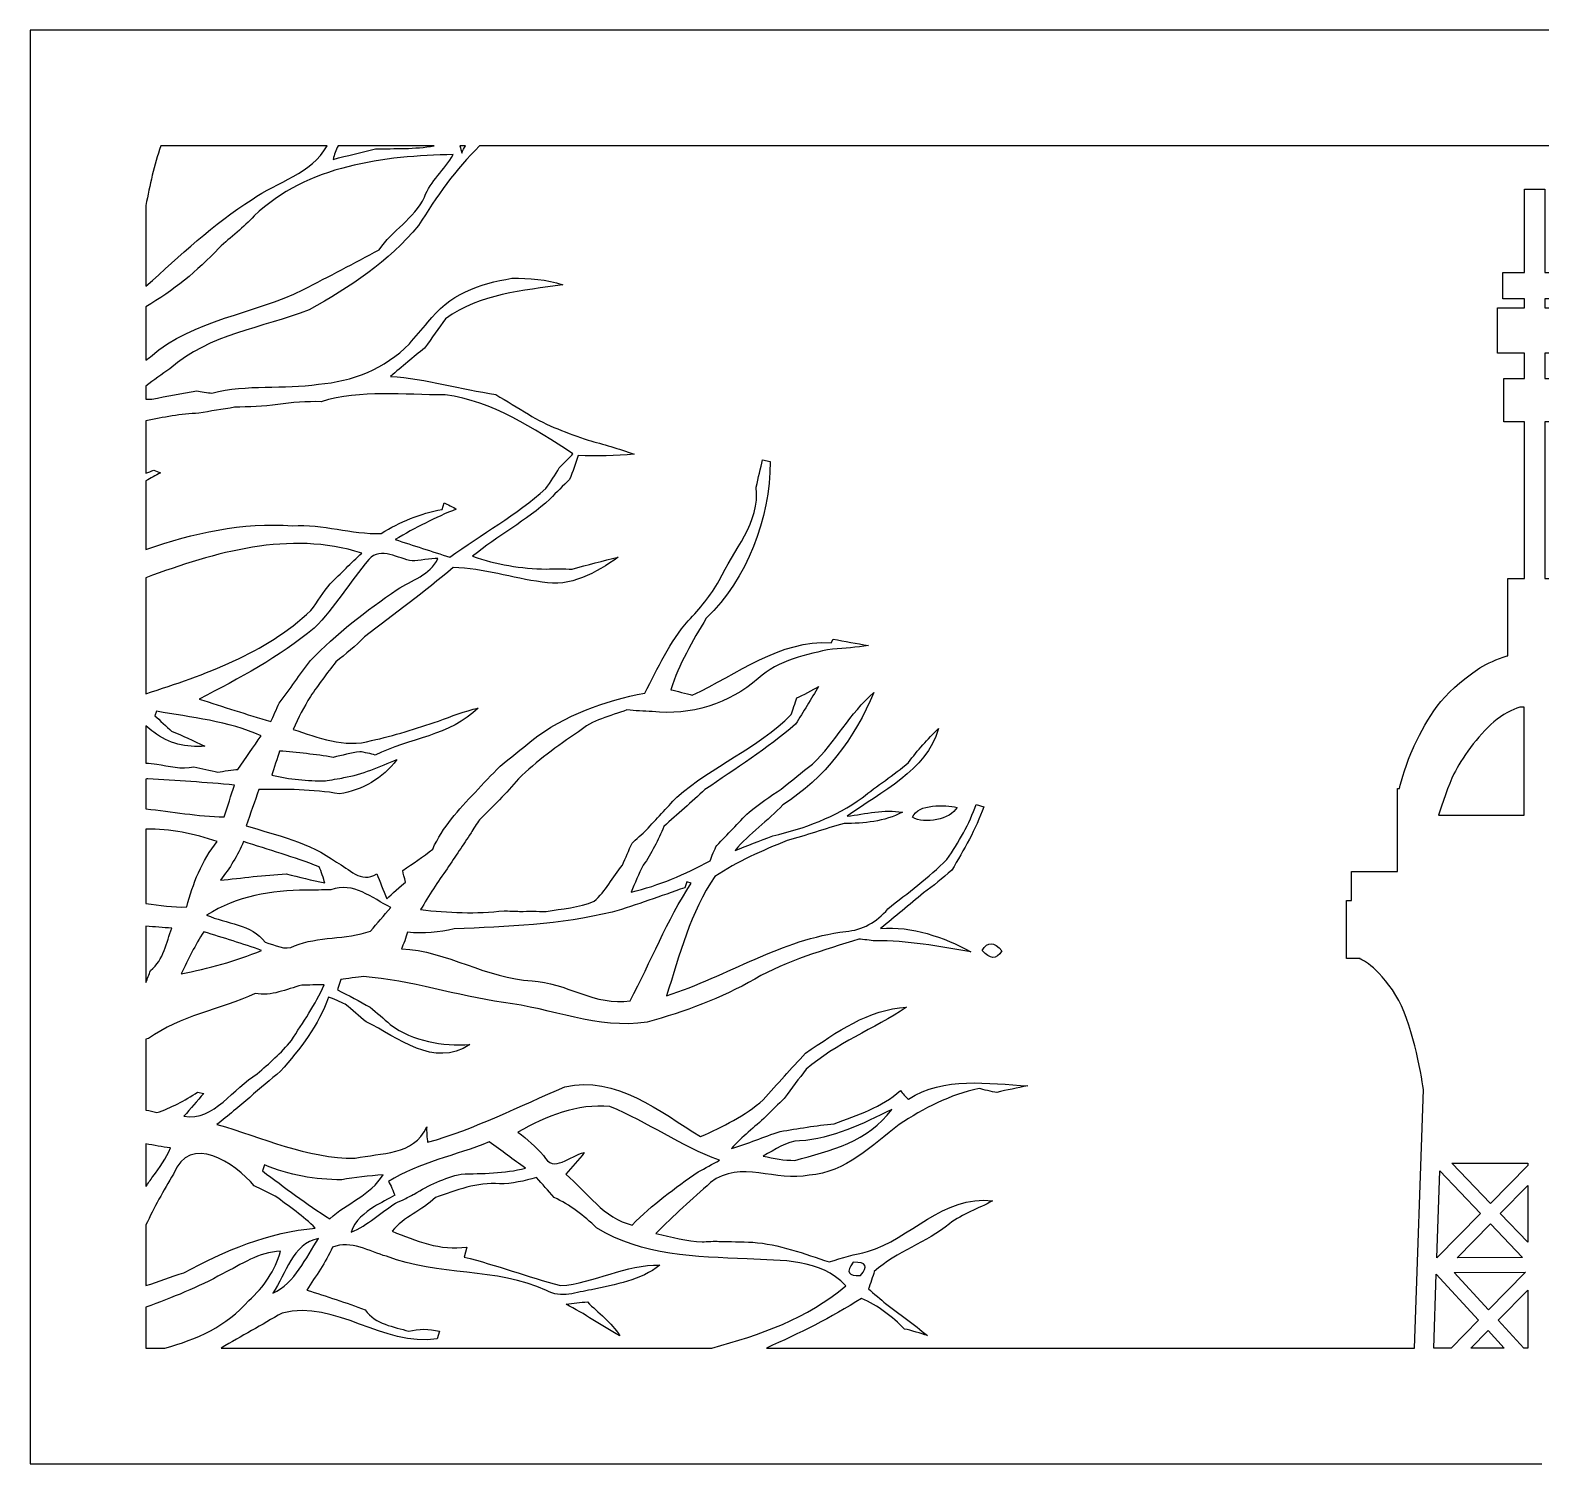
# Model space of a CAD drawing. Extents: x -437 to 3052, y -819 to 142.
# Drawn here: x -436.8 to -200, y -82.4 to 142.3 of the extents above; entities that cross this region are included whole.
import ezdxf

# ---------------------------------------------------------------- set-up
doc = ezdxf.new("R2010")
doc.units = 0
doc.layers.add('LAYER_1', color=7, linetype='CONTINUOUS')

msp = doc.modelspace()

# ---------------------------------------------------------------- linework, layer by layer
at = {"layer": 'LAYER_1', "color": 7}
for points in [[(-381.22, 142.33), (-405.95, 142.33), (-408.67, 142.33), (-415.95, 142.33), (-419.99, 142.33), (-430.51, 142.33), (-433.18, 142.33), (-436.81, 142.33), (-436.81, 114.09), (-436.81, 99.56), (-436.81, 98.28), (-436.81, 94.31), (-436.81, 78.7), (-436.81, 73.76), (-436.81, 70.99), (-436.81, 64.42), (-436.81, 53.8), (-436.81, 47.45), (-436.81, 34.08), (-436.81, 30.58), (-436.81, 27), (-436.81, 23.52), (-436.81, 19.48), (-436.81, 16.36), (-436.81, 5.95), (-436.81, -2.12), (-436.81, -20.73), (-436.81, -32.62), (-436.81, -55.56), (-436.81, -58.85), (-436.81, -67.37), (-436.81, -80.57), (-436.81, -82.39), (-434.03, -82.39), (-432.41, -82.39), (-426.5, -82.39), (-426.13, -82.39), (-422.01, -82.39), (-393.97, -82.39), (-391.06, -82.39), (-375.9, -82.39), (-362.37, -82.39), (-336.35, -82.39), (-333.15, -82.39), (-330.21, -82.39), (-324.51, -82.39), (-220.74, -82.39), (-217.64, -82.39), (-214.8, -82.39), (-211.61, -82.39), (-205.8, -82.39), (-202.75, -82.39), (-202.04, -82.39), (-199.85, -82.39)], [(34.85, 142.33), (-380.01, 142.33), (-381.22, 142.33)], [(-202.04, -35.62), (-207.89, -41.57), (-213.96, -35.25), (-202.04, -35.25), (-202.04, -35.62)], [(-215.85, -36.49), (-209.45, -43.16), (-216.28, -50.11), (-216.29, -50.11), (-215.85, -36.49)], [(-202.04, -47.66), (-206.35, -43.18), (-202.04, -38.79), (-202.04, -47.66)], [(-213.13, -50.09), (-207.9, -44.76), (-202.84, -50.04), (-213.13, -50.09)], [(-214.06, -64.25), (-216.76, -64.25), (-216.38, -52.67), (-209.76, -59.86), (-214.06, -64.25)], [(-202.42, -52.35), (-208.19, -58.26), (-213.58, -52.41), (-202.42, -52.35)], [(-202.04, -64.25), (-202.67, -64.25), (-206.68, -59.9), (-202.04, -55.16), (-202.04, -64.25)], [(-210.95, -64.25), (-208.25, -61.5), (-205.72, -64.25), (-210.95, -64.25)]]:
    msp.add_lwpolyline(points, dxfattribs=at)
for points, knots in [([(-418.67, 114.88), (-418.09, 118.04), (-417.35, 121.17), (-416.35, 124.19), (-416.35, 124.19), (-390.27, 124.19), (-390.27, 124.19), (-392.7, 119.78), (-398.03, 118.62), (-402.03, 115.82), (-408.17, 111.95), (-413.27, 106.97), (-418.67, 102.21), (-418.67, 102.21), (-418.67, 114.88), (-418.67, 114.88)], [0, 0, 0, 0, 1, 1, 1, 2, 2, 2, 3, 3, 3, 4, 4, 4, 5, 5, 5, 5]), ([(16.71, 124.19), (16.71, 124.19), (16.71, -33.94), (16.71, -33.94), (15.23, -32.05), (14.07, -29.9), (12.98, -27.87), (12.26, -26), (11.67, -24.38), (10.82, -22.63), (11.04, -24.49), (11.26, -26.35), (11.47, -28.21), (11.47, -28.21), (12.1, -28.35), (12.1, -28.35), (12.88, -31.63), (14.6, -34.38), (16.71, -36.9), (16.71, -36.9), (16.71, -48.82), (16.71, -48.82), (15.85, -48.61), (14.99, -48.4), (14.13, -48.18), (6.21, -43.83), (-3.53, -43.17), (-12.32, -45.74), (-12.32, -45.74), (-12.22, -46.98), (-12.22, -46.98), (-10.84, -46.88), (-9.34, -46.78), (-7.84, -46.69), (-2.68, -44.42), (2.65, -47.24), (7.89, -47.95), (10.5, -48.61), (12.98, -49.52), (15.34, -50.8), (15.79, -51), (16.24, -51.19), (16.71, -51.36), (16.71, -51.36), (16.71, -64.25), (16.71, -64.25), (16.71, -64.25), (9.08, -64.25), (9.08, -64.25), (9.05, -64.23), (9.02, -64.2), (8.98, -64.17), (9, -64.2), (9.01, -64.23), (9.03, -64.25), (9.03, -64.25), (-181.99, -64.25), (-181.99, -64.25), (-181.99, -64.25), (-182.13, -64.11), (-182.13, -64.11), (-182.13, -64.11), (-182.63, -49.24), (-182.63, -49.24), (-182.63, -49.24), (-181.8, -48.35), (-181.8, -48.35), (-181.8, -48.35), (-182.03, -48.21), (-182.03, -48.21), (-182.03, -48.21), (-181.65, -47.97), (-181.65, -47.97), (-181.65, -47.97), (-182.41, -47.21), (-182.41, -47.21), (-182.41, -47.21), (-182.41, -46.78), (-182.41, -46.78), (-182.41, -46.78), (-182.72, -46.78), (-182.72, -46.78), (-182.72, -46.78), (-183.19, -32.86), (-183.19, -32.86), (-183.19, -32.86), (-182.14, -31.81), (-182.14, -31.81), (-182.14, -31.81), (-183.08, -31.21), (-183.08, -31.21), (-183.08, -31.21), (-183.08, -25.25), (-183.08, -25.25), (-183.08, -25.25), (-183.44, -25.25), (-183.44, -25.25), (-183.44, -25.25), (-183.5, -23.66), (-183.5, -23.66), (-183, -20.49), (-181.6, -12.78), (-179.19, -8.96), (-176.18, -4.2), (-173.59, -3.27), (-173.57, -3.26), (-173.57, -3.26), (-173.58, -3.2), (-173.58, -3.2), (-173.58, -3.2), (-171.44, -3.2), (-171.44, -3.2), (-171.44, -3.2), (-171.44, 5.92), (-171.44, 5.92), (-171.44, 5.92), (-172.21, 5.92), (-172.21, 5.92), (-172.21, 5.92), (-172.21, 10.47), (-172.21, 10.47), (-172.21, 10.47), (-179.43, 10.47), (-179.43, 10.47), (-179.43, 10.47), (-179.43, 11.96), (-179.43, 11.96), (-179.43, 11.96), (-176.2, 11.96), (-176.2, 11.96), (-176.2, 11.96), (-176.2, 20.57), (-176.2, 20.57), (-176.2, 20.57), (-179.46, 20.57), (-179.46, 20.57), (-179.54, 21.48), (-179.93, 24.6), (-181.37, 28.37), (-182.94, 32.51), (-186.13, 38.29), (-192.38, 42.39), (-193.58, 43.13), (-195.05, 43.76), (-196.75, 44.28), (-196.75, 44.28), (-196.75, 44.31), (-196.75, 44.31), (-196.75, 44.31), (-196.75, 56.39), (-196.75, 56.39), (-196.75, 56.39), (-199.36, 56.39), (-199.36, 56.39), (-199.36, 56.39), (-199.36, 80.95), (-199.36, 80.95), (-199.36, 80.95), (-196.09, 80.95), (-196.09, 80.95), (-196.09, 80.95), (-196.09, 87.72), (-196.09, 87.72), (-196.09, 87.72), (-199.36, 87.72), (-199.36, 87.72), (-199.36, 87.72), (-199.36, 91.71), (-199.36, 91.71), (-199.36, 91.71), (-195.11, 91.71), (-195.11, 91.71), (-195.11, 91.71), (-195.11, 98.81), (-195.11, 98.81), (-195.11, 98.81), (-199.36, 98.81), (-199.36, 98.81), (-199.36, 98.81), (-199.36, 100.2), (-199.36, 100.2), (-199.36, 100.2), (-195.93, 100.2), (-195.93, 100.2), (-195.93, 100.2), (-195.93, 104.36), (-195.93, 104.36), (-195.93, 104.36), (-199.36, 104.36), (-199.36, 104.36), (-199.36, 104.36), (-199.36, 117.41), (-199.36, 117.41), (-199.36, 117.41), (-202.54, 117.41), (-202.54, 117.41), (-202.54, 117.41), (-202.54, 104.36), (-202.54, 104.36), (-202.54, 104.36), (-205.96, 104.36), (-205.96, 104.36), (-205.96, 104.36), (-205.96, 100.2), (-205.96, 100.2), (-205.96, 100.2), (-202.54, 100.2), (-202.54, 100.2), (-202.54, 100.2), (-202.54, 98.81), (-202.54, 98.81), (-202.54, 98.81), (-206.78, 98.81), (-206.78, 98.81), (-206.78, 98.81), (-206.78, 91.71), (-206.78, 91.71), (-206.78, 91.71), (-202.54, 91.71), (-202.54, 91.71), (-202.54, 91.71), (-202.54, 87.72), (-202.54, 87.72), (-202.54, 87.72), (-205.8, 87.72), (-205.8, 87.72), (-205.8, 87.72), (-205.8, 80.95), (-205.8, 80.95), (-205.8, 80.95), (-202.54, 80.95), (-202.54, 80.95), (-202.54, 80.95), (-202.54, 56.39), (-202.54, 56.39), (-202.54, 56.39), (-205.15, 56.39), (-205.15, 56.39), (-205.15, 56.39), (-205.15, 44.27), (-205.15, 44.27), (-205.18, 44.27), (-205.21, 44.26), (-205.23, 44.26), (-205.23, 44.26), (-205.25, 44.25), (-205.25, 44.25), (-205.25, 44.25), (-205.27, 44.25), (-205.27, 44.25), (-206.91, 43.73), (-208.34, 43.11), (-209.53, 42.39), (-215.93, 38.04), (-217.56, 34.74), (-219.83, 30.17), (-219.83, 30.17), (-219.97, 29.89), (-219.97, 29.89), (-221.08, 27.47), (-221.84, 24.73), (-222.16, 23.46), (-222.16, 23.46), (-222.46, 23.46), (-222.46, 23.46), (-222.46, 23.46), (-222.46, 10.47), (-222.46, 10.47), (-222.46, 10.47), (-229.68, 10.47), (-229.68, 10.47), (-229.68, 10.47), (-229.68, 5.92), (-229.68, 5.92), (-229.68, 5.92), (-230.45, 5.92), (-230.45, 5.92), (-230.45, 5.92), (-230.45, -3.2), (-230.45, -3.2), (-230.45, -3.2), (-228.32, -3.2), (-228.32, -3.2), (-228.32, -3.2), (-228.33, -3.26), (-228.33, -3.26), (-228.3, -3.27), (-225.71, -4.2), (-222.71, -8.96), (-220.21, -12.91), (-218.78, -21.21), (-218.39, -23.7), (-218.39, -23.7), (-219.77, -64.25), (-219.77, -64.25), (-219.77, -64.25), (-321.4, -64.25), (-321.4, -64.25), (-316.28, -61.97), (-311.25, -59.51), (-306.49, -56.46), (-303.86, -57.57), (-301.7, -59.32), (-299.73, -61.27), (-298.75, -61.46), (-297.1, -61.99), (-296.16, -62.29), (-298.32, -60.54), (-300.52, -58.91), (-302.73, -57.28), (-303.32, -56.7), (-304.66, -55.61), (-305.37, -54.98), (-305.14, -54.27), (-304.71, -52.96), (-304.48, -52.25), (-300.98, -49.05), (-296.29, -47.81), (-292.7, -44.76), (-290.64, -43.2), (-288.18, -42.42), (-285.95, -41.17), (-293.71, -40.24), (-298.8, -47.13), (-305.56, -49.14), (-307.51, -49.56), (-309.51, -50.1), (-311.54, -50.76), (-315.43, -49.5), (-319.47, -47.93), (-323.54, -47.67), (-325.34, -47.61), (-327.15, -47.55), (-328.83, -47.54), (-329.46, -47.46), (-330.79, -47.56), (-331.45, -47.61), (-333.88, -47.48), (-336.27, -46.84), (-338.71, -46.31), (-335.94, -43.4), (-333.06, -40.92), (-330.14, -38.31), (-325.43, -34.59), (-319.88, -38.35), (-314.68, -37.14), (-308.97, -36.75), (-304.84, -32.44), (-300.56, -29.23), (-296.73, -26.65), (-292.67, -24.55), (-288.06, -23.55), (-287.47, -23.74), (-286.02, -24.08), (-285.28, -24.18), (-283.71, -23.77), (-282.07, -23.51), (-280.39, -23.14), (-286.66, -22.82), (-293.55, -21.64), (-299.13, -25.22), (-299.45, -24.99), (-300.12, -24.25), (-300.39, -23.9), (-303.31, -26.5), (-307.1, -27.77), (-310.78, -29.08), (-313.59, -29.35), (-316.49, -29.86), (-319.23, -30.29), (-321.85, -31.15), (-324.27, -32.2), (-326.85, -32.95), (-325.21, -31.11), (-323.3, -29.63), (-321.47, -27.98), (-320.5, -26.99), (-319.53, -25.99), (-318.59, -25.11), (-317.43, -23.51), (-316.3, -22.04), (-315.18, -20.56), (-310.46, -16.44), (-304.57, -14.28), (-299.42, -10.82), (-305.37, -11.13), (-310.44, -14.74), (-315.27, -18.04), (-317.49, -20.47), (-319.67, -22.79), (-321.92, -25.35), (-324.69, -27.87), (-328.2, -29.49), (-331.71, -31.11), (-338.12, -27.2), (-344.97, -21.44), (-352.99, -23.32), (-360.06, -26.29), (-367.08, -29.93), (-374.51, -31.99), (-374.59, -31.44), (-374.72, -30.22), (-374.64, -29.58), (-376.77, -34.15), (-381.78, -33.58), (-385.85, -34.5), (-393.41, -34.55), (-400.4, -31.24), (-407.54, -29.2), (-405.78, -27.8), (-404.03, -26.39), (-402.4, -24.95), (-400.76, -23.51), (-399.16, -22.19), (-397.57, -20.87), (-394.49, -17.39), (-391.58, -13.61), (-390.04, -9.25), (-389.34, -9.48), (-388.08, -10.01), (-387.41, -10.36), (-386.27, -11.25), (-385.29, -12.23), (-384.14, -13.12), (-379.08, -15.55), (-373.64, -20.45), (-367.87, -16.67), (-372.25, -16.96), (-376.68, -16.19), (-380.38, -13.55), (-381.37, -12.57), (-382.51, -11.68), (-383.53, -10.83), (-385.18, -9.9), (-386.83, -8.97), (-388.64, -8.12), (-388.49, -7.65), (-388.22, -6.82), (-388.1, -6.46), (-387.28, -6.33), (-385.4, -6.15), (-384.58, -6.02), (-377.1, -6.6), (-369.96, -9.04), (-362.63, -10.09), (-355.1, -10.95), (-347.88, -14.33), (-340.09, -13.17), (-334.23, -11.52), (-328.48, -9.44), (-323.22, -6.41), (-318.1, -3.47), (-312.4, -1.9), (-306.89, -0.13), (-306.26, -0.2), (-305.01, -0.35), (-304.38, -0.42), (-299.29, -0.36), (-294.39, -1.28), (-289.33, -2.13), (-293.65, 0.19), (-298.56, 1.9), (-303.49, 1.53), (-301.19, 3.41), (-299.05, 5.21), (-296.75, 7.1), (-295.23, 8.18), (-293.79, 9.42), (-292.35, 10.66), (-290.41, 13.85), (-288.59, 17.07), (-287.32, 20.59), (-287.32, 20.59), (-288.5, 20.97), (-288.5, 20.97), (-289.61, 17.92), (-291.2, 15.02), (-293.1, 12.35), (-295.98, 9.47), (-299.22, 7.11), (-302.37, 4.58), (-304.08, 2.51), (-306.31, 1.26), (-308.97, 1.06), (-318.99, -0.16), (-327.49, -5.95), (-337.06, -9.03), (-334.99, -2.61), (-333.35, 4.08), (-329.46, 9.66), (-325.96, 12.07), (-322.05, 13.69), (-318.14, 15.32), (-315.17, 16.07), (-312.2, 17.21), (-309.23, 17.96), (-306.1, 18), (-302.89, 18.27), (-300.08, 19.73), (-302.9, 20.25), (-305.87, 19.5), (-308.73, 19.11), (-303.43, 23.04), (-296.32, 26.13), (-294.41, 32.86), (-296.12, 31.18), (-297.71, 29.47), (-299.11, 27.55), (-301.45, 25.55), (-304.06, 23.9), (-306.36, 22.02), (-310.61, 18.93), (-315.45, 17.21), (-320.38, 16.04), (-322.45, 15.27), (-324.4, 14.45), (-326.32, 13.76), (-324.03, 16.43), (-321.18, 18.4), (-318.81, 20.92), (-312.29, 24.99), (-307.48, 31.44), (-304.55, 38.5), (-308.32, 35.26), (-310.57, 30.73), (-314.15, 27.29), (-315.86, 26.01), (-317.46, 24.68), (-319.06, 23.36), (-320.85, 22.24), (-322.53, 21.07), (-324.12, 19.75), (-325.84, 18.07), (-327.47, 16.23), (-329.18, 14.55), (-329.49, 14), (-330.03, 12.73), (-330.22, 12.13), (-334.17, 9.99), (-338.23, 8.28), (-342.61, 7.2), (-342.03, 8.59), (-341.41, 10.1), (-340.71, 11.45), (-339.36, 13.24), (-338.39, 15.43), (-337.46, 17.49), (-335.4, 19.45), (-333.1, 21.33), (-331.04, 23.29), (-326.2, 26.59), (-321.29, 29.73), (-316.81, 33.54), (-315.65, 35.52), (-314.37, 37.47), (-313.21, 39.46), (-314.02, 38.94), (-315.74, 38.05), (-316.64, 37.68), (-316.87, 36.97), (-317.29, 35.66), (-317.49, 35.07), (-322.86, 29.71), (-329.85, 26.98), (-335.46, 22.1), (-337.05, 20.38), (-338.65, 18.66), (-340.24, 16.94), (-340.79, 16.46), (-341.91, 15.38), (-342.46, 14.9), (-342.96, 13.75), (-343.46, 12.6), (-343.97, 11.45), (-345.48, 9.58), (-346.6, 7.31), (-348.39, 5.79), (-350.81, 4.74), (-353.44, 4.66), (-355.94, 4.16), (-357.35, 4.22), (-358.64, 4.24), (-360.09, 4.19), (-360.72, 4.26), (-361.89, 4.24), (-362.52, 4.31), (-366.86, 3.75), (-371.33, 4.01), (-375.6, 4.47), (-374.36, 6.7), (-372.89, 8.85), (-371.45, 10.88), (-370.17, 12.83), (-368.93, 14.66), (-367.69, 16.49), (-367.38, 17.05), (-366.8, 18.04), (-366.37, 18.56), (-364.27, 20.64), (-362.17, 22.71), (-360.26, 24.99), (-357.42, 27.75), (-354.19, 30.12), (-350.87, 32.33), (-348.69, 34.25), (-345.91, 34.8), (-343.26, 35.78), (-342, 35.63), (-340.59, 35.57), (-339.3, 35.55), (-333.3, 34.79), (-327.21, 36.76), (-322.69, 40.69), (-319.54, 43.61), (-315.08, 44.53), (-311.05, 45.33), (-309.05, 45.47), (-307.33, 45.57), (-305.41, 45.87), (-307.26, 46.21), (-309.1, 46.54), (-310.94, 46.87), (-310.94, 46.87), (-311.25, 46.31), (-311.25, 46.31), (-319.28, 46.81), (-325.98, 41.36), (-333.01, 38.11), (-333.87, 38.26), (-335.52, 38.79), (-336.38, 38.94), (-335.08, 42.98), (-333.03, 46.52), (-330.82, 50.14), (-324.36, 56.46), (-320.89, 65.58), (-320.79, 74.74), (-320.79, 74.74), (-322.01, 75), (-322.01, 75), (-322.31, 73.65), (-322.65, 72.19), (-323, 70.72), (-322.34, 65.13), (-326.58, 60.85), (-328.78, 56.05), (-330.17, 53.74), (-331.77, 51.63), (-333.67, 49.75), (-336.55, 46.48), (-338.4, 42.35), (-340.45, 38.42), (-346.83, 37.19), (-353, 34.99), (-358.19, 31.01), (-359.82, 29.57), (-361.54, 28.29), (-363.13, 26.97), (-364.5, 25.57), (-365.82, 24.29), (-367.06, 22.85), (-369.63, 20.14), (-372.2, 17.42), (-373.7, 13.97), (-375.26, 12.76), (-376.78, 11.68), (-378.42, 10.63), (-378.34, 10.08), (-378.14, 9.49), (-377.98, 8.78), (-378.68, 8.22), (-380.16, 6.86), (-380.9, 6.18), (-381.49, 7.56), (-381.97, 8.89), (-382.49, 10.11), (-384.98, 8.42), (-386.88, 11), (-388.8, 11.89), (-392.98, 15.07), (-398.11, 16.08), (-402.94, 17.63), (-402.32, 19.54), (-401.59, 21.4), (-400.98, 23.3), (-396.79, 23.39), (-392.52, 23.33), (-388.32, 22.63), (-384.76, 23.19), (-381.57, 25.04), (-379.31, 27.99), (-382.01, 26.89), (-384.74, 25.67), (-387.64, 25.17), (-388.34, 25), (-389.83, 24.82), (-390.53, 24.66), (-393.39, 24.66), (-396.17, 24.9), (-398.95, 25.54), (-398.65, 26.49), (-398.03, 28.39), (-397.73, 29.34), (-394.94, 29.1), (-392.04, 28.82), (-389.34, 28.34), (-387.93, 28.67), (-386.52, 29.01), (-385.16, 29.22), (-384.53, 29.15), (-383.31, 28.89), (-382.72, 28.7), (-377.45, 31.33), (-370.96, 31.73), (-366.56, 36.08), (-368.67, 35.58), (-370.74, 34.81), (-372.81, 34.03), (-376.29, 32.92), (-379.81, 31.7), (-383.29, 30.98), (-387.59, 29.74), (-391.71, 31.47), (-395.59, 32.73), (-394.74, 34.55), (-393.93, 36.26), (-392.88, 37.89), (-391.64, 39.72), (-390.28, 41.51), (-388.92, 43.31), (-387.37, 44.51), (-385.77, 45.83), (-384.41, 47.23), (-379.73, 50.84), (-374.98, 54.29), (-370.5, 58.1), (-365.72, 58), (-361.28, 56.44), (-356.54, 55.82), (-352.15, 54.93), (-348.13, 57.31), (-344.62, 59.72), (-347.01, 59.18), (-349.43, 58.52), (-351.85, 57.86), (-353.15, 57.88), (-354.56, 57.94), (-355.89, 57.85), (-359.88, 57.95), (-363.72, 58.54), (-367.45, 59.87), (-363.56, 63.08), (-359.03, 65.43), (-355.33, 68.83), (-354.32, 69.94), (-353.23, 70.9), (-352.26, 71.9), (-351.72, 73.17), (-351.33, 74.36), (-350.91, 75.67), (-347.97, 75.51), (-345.07, 75.62), (-342.14, 75.86), (-344.57, 76.77), (-346.97, 77.42), (-349.36, 78.06), (-352.5, 79.2), (-355.79, 80.27), (-358.7, 82.13), (-360.43, 83.21), (-362.08, 84.14), (-363.81, 85.22), (-369.26, 86.06), (-374.72, 87.69), (-380.32, 88.06), (-378.53, 89.58), (-376.73, 91.1), (-374.98, 92.51), (-373.82, 94.1), (-372.81, 95.61), (-371.68, 97.09), (-366.22, 101.1), (-359.61, 101.46), (-353.31, 102.44), (-355.9, 103.28), (-358.56, 103.48), (-361.3, 103.45), (-366.39, 102.6), (-371.24, 100.88), (-374.46, 96.54), (-375.47, 95.42), (-376.48, 94.3), (-377.37, 93.15), (-381.23, 89.27), (-386.3, 87.24), (-391.63, 86.85), (-397.1, 86), (-402.79, 86.91), (-408.34, 85.43), (-408.97, 85.5), (-410.06, 85.72), (-410.69, 85.79), (-413.04, 85.37), (-415.38, 84.94), (-417.73, 84.52), (-418.04, 84.52), (-418.35, 84.51), (-418.67, 84.49), (-418.67, 84.49), (-418.67, 86.54), (-418.67, 86.54), (-417.45, 87.5), (-416.21, 88.41), (-414.9, 89.25), (-408.71, 94.74), (-400.49, 95.63), (-393.07, 98.48), (-386.71, 102.07), (-380.63, 106.02), (-375.92, 111.72), (-373.14, 116.25), (-370.12, 120.54), (-366.37, 124.19), (-366.37, 124.19), (16.71, 124.19), (16.71, 124.19)], [0, 0, 0, 0, 1, 1, 1, 2, 2, 2, 3, 3, 3, 4, 4, 4, 5, 5, 5, 6, 6, 6, 7, 7, 7, 8, 8, 8, 9, 9, 9, 10, 10, 10, 11, 11, 11, 12, 12, 12, 13, 13, 13, 14, 14, 14, 15, 15, 15, 16, 16, 16, 17, 17, 17, 18, 18, 18, 19, 19, 19, 20, 20, 20, 21, 21, 21, 22, 22, 22, 23, 23, 23, 24, 24, 24, 25, 25, 25, 26, 26, 26, 27, 27, 27, 28, 28, 28, 29, 29, 29, 30, 30, 30, 31, 31, 31, 32, 32, 32, 33, 33, 33, 34, 34, 34, 35, 35, 35, 36, 36, 36, 37, 37, 37, 38, 38, 38, 39, 39, 39, 40, 40, 40, 41, 41, 41, 42, 42, 42, 43, 43, 43, 44, 44, 44, 45, 45, 45, 46, 46, 46, 47, 47, 47, 48, 48, 48, 49, 49, 49, 50, 50, 50, 51, 51, 51, 52, 52, 52, 53, 53, 53, 54, 54, 54, 55, 55, 55, 56, 56, 56, 57, 57, 57, 58, 58, 58, 59, 59, 59, 60, 60, 60, 61, 61, 61, 62, 62, 62, 63, 63, 63, 64, 64, 64, 65, 65, 65, 66, 66, 66, 67, 67, 67, 68, 68, 68, 69, 69, 69, 70, 70, 70, 71, 71, 71, 72, 72, 72, 73, 73, 73, 74, 74, 74, 75, 75, 75, 76, 76, 76, 77, 77, 77, 78, 78, 78, 79, 79, 79, 80, 80, 80, 81, 81, 81, 82, 82, 82, 83, 83, 83, 84, 84, 84, 85, 85, 85, 86, 86, 86, 87, 87, 87, 88, 88, 88, 89, 89, 89, 90, 90, 90, 91, 91, 91, 92, 92, 92, 93, 93, 93, 94, 94, 94, 95, 95, 95, 96, 96, 96, 97, 97, 97, 98, 98, 98, 99, 99, 99, 100, 100, 100, 101, 101, 101, 102, 102, 102, 103, 103, 103, 104, 104, 104, 105, 105, 105, 106, 106, 106, 107, 107, 107, 108, 108, 108, 109, 109, 109, 110, 110, 110, 111, 111, 111, 112, 112, 112, 113, 113, 113, 114, 114, 114, 115, 115, 115, 116, 116, 116, 117, 117, 117, 118, 118, 118, 119, 119, 119, 120, 120, 120, 121, 121, 121, 122, 122, 122, 123, 123, 123, 124, 124, 124, 125, 125, 125, 126, 126, 126, 127, 127, 127, 128, 128, 128, 129, 129, 129, 130, 130, 130, 131, 131, 131, 132, 132, 132, 133, 133, 133, 134, 134, 134, 135, 135, 135, 136, 136, 136, 137, 137, 137, 138, 138, 138, 139, 139, 139, 140, 140, 140, 141, 141, 141, 142, 142, 142, 143, 143, 143, 144, 144, 144, 145, 145, 145, 146, 146, 146, 147, 147, 147, 148, 148, 148, 149, 149, 149, 150, 150, 150, 151, 151, 151, 152, 152, 152, 153, 153, 153, 154, 154, 154, 155, 155, 155, 156, 156, 156, 157, 157, 157, 158, 158, 158, 159, 159, 159, 160, 160, 160, 161, 161, 161, 162, 162, 162, 163, 163, 163, 164, 164, 164, 165, 165, 165, 166, 166, 166, 167, 167, 167, 168, 168, 168, 169, 169, 169, 170, 170, 170, 171, 171, 171, 172, 172, 172, 173, 173, 173, 174, 174, 174, 175, 175, 175, 176, 176, 176, 177, 177, 177, 178, 178, 178, 179, 179, 179, 180, 180, 180, 181, 181, 181, 182, 182, 182, 183, 183, 183, 184, 184, 184, 185, 185, 185, 186, 186, 186, 187, 187, 187, 188, 188, 188, 189, 189, 189, 190, 190, 190, 191, 191, 191, 192, 192, 192, 193, 193, 193, 194, 194, 194, 195, 195, 195, 196, 196, 196, 197, 197, 197, 198, 198, 198, 199, 199, 199, 200, 200, 200, 201, 201, 201, 202, 202, 202, 203, 203, 203, 204, 204, 204, 205, 205, 205, 206, 206, 206, 207, 207, 207, 208, 208, 208, 209, 209, 209, 210, 210, 210, 211, 211, 211, 212, 212, 212, 213, 213, 213, 214, 214, 214, 215, 215, 215, 216, 216, 216, 217, 217, 217, 218, 218, 218, 219, 219, 219, 220, 220, 220, 221, 221, 221, 222, 222, 222, 223, 223, 223, 224, 224, 224, 225, 225, 225, 226, 226, 226, 227, 227, 227, 228, 228, 228, 229, 229, 229, 230, 230, 230, 231, 231, 231, 232, 232, 232, 233, 233, 233, 234, 234, 234, 235, 235, 235, 236, 236, 236, 237, 237, 237, 238, 238, 238, 239, 239, 239, 240, 240, 240, 241, 241, 241, 242, 242, 242, 243, 243, 243, 244, 244, 244, 245, 245, 245, 246, 246, 246, 247, 247, 247, 248, 248, 248, 249, 249, 249, 250, 250, 250, 251, 251, 251, 252, 252, 252, 253, 253, 253, 254, 254, 254, 255, 255, 255, 256, 256, 256, 257, 257, 257, 258, 258, 258, 259, 259, 259, 260, 260, 260, 261, 261, 261, 262, 262, 262, 263, 263, 263, 264, 264, 264, 265, 265, 265, 266, 266, 266, 267, 267, 267, 268, 268, 268, 269, 269, 269, 270, 270, 270, 271, 271, 271, 272, 272, 272, 273, 273, 273, 274, 274, 274, 275, 275, 275, 275]), ([(-382.7, 123.75), (-384.96, 123.17), (-387.08, 122.67), (-389.34, 122.09), (-389.14, 122.83), (-388.87, 123.52), (-388.55, 124.19), (-388.55, 124.19), (-373.48, 124.19), (-373.48, 124.19), (-376.53, 123.68), (-379.65, 123.79), (-382.7, 123.75)], [0, 0, 0, 0, 1, 1, 1, 2, 2, 2, 3, 3, 3, 4, 4, 4, 4]), ([(-368.59, 124.19), (-368.81, 123.86), (-369, 123.49), (-369.14, 123.05), (-369.23, 123.43), (-369.34, 123.81), (-369.46, 124.19), (-369.46, 124.19), (-368.59, 124.19), (-368.59, 124.19)], [0, 0, 0, 0, 1, 1, 1, 2, 2, 2, 3, 3, 3, 3]), ([(-375.01, 116.15), (-376.64, 112.74), (-380.07, 110.96), (-382.09, 107.93), (-386.03, 105.79), (-389.93, 103.77), (-393.99, 101.67), (-401.76, 97.74), (-411.19, 97.11), (-417.93, 91.15), (-418.18, 90.97), (-418.42, 90.79), (-418.67, 90.61), (-418.67, 90.61), (-418.67, 98.99), (-418.67, 98.99), (-414.42, 101.45), (-410.57, 104.59), (-407.23, 108.18), (-405.36, 109.94), (-403.33, 111.38), (-401.7, 113.22), (-393.41, 121.18), (-381.24, 122.63), (-370.51, 122.84), (-371.83, 120.37), (-374.05, 118.73), (-375.01, 116.15)], [0, 0, 0, 0, 1, 1, 1, 2, 2, 2, 3, 3, 3, 4, 4, 4, 5, 5, 5, 6, 6, 6, 7, 7, 7, 8, 8, 8, 9, 9, 9, 9]), ([(-418.67, 71.7), (-417.92, 72.12), (-417.17, 72.53), (-416.41, 72.93), (-416.41, 72.93), (-417.43, 73.39), (-417.43, 73.39), (-417.84, 73.21), (-418.25, 73.04), (-418.67, 72.87), (-418.67, 72.87), (-418.67, 81.09), (-418.67, 81.09), (-415.93, 81.64), (-413.19, 82.22), (-410.39, 82.28), (-408.6, 82.62), (-406.68, 82.92), (-404.76, 83.22), (-402.53, 83.29), (-400.3, 83.35), (-397.99, 83.66), (-395.8, 84), (-393.41, 84.15), (-391.22, 84.1), (-384.89, 85.99), (-378.26, 85.16), (-371.76, 85.16), (-364.28, 84.19), (-357.87, 79.89), (-351.73, 75.94), (-352.16, 75.42), (-353.29, 74.34), (-353.87, 73.74), (-354.49, 72.63), (-355.23, 71.55), (-355.97, 70.48), (-360.56, 66.31), (-366.06, 63.36), (-371.01, 59.71), (-373.84, 60.62), (-376.78, 61.58), (-379.61, 62.49), (-376.41, 64.34), (-373.29, 65.96), (-370.01, 67.26), (-370.44, 67.54), (-371.46, 68), (-371.89, 68.27), (-371.89, 68.27), (-372.24, 67.2), (-372.24, 67.2), (-375.68, 66.6), (-378.84, 65.26), (-381.77, 63.45), (-386.51, 63.27), (-390.9, 64.95), (-395.68, 64.66), (-403.6, 65.23), (-411.23, 63.5), (-418.67, 60.95), (-418.67, 60.95), (-418.67, 71.7), (-418.67, 71.7)], [0, 0, 0, 0, 1, 1, 1, 2, 2, 2, 3, 3, 3, 4, 4, 4, 5, 5, 5, 6, 6, 6, 7, 7, 7, 8, 8, 8, 9, 9, 9, 10, 10, 10, 11, 11, 11, 12, 12, 12, 13, 13, 13, 14, 14, 14, 15, 15, 15, 16, 16, 16, 17, 17, 17, 18, 18, 18, 19, 19, 19, 20, 20, 20, 21, 21, 21, 21]), ([(-418.67, 56.51), (-407.73, 60.51), (-396.27, 63.96), (-384.84, 60.37), (-386.52, 58.81), (-388.07, 57.21), (-389.78, 55.53), (-390.83, 54.3), (-391.73, 52.75), (-392.81, 51.39), (-400.01, 44.52), (-409.41, 41.34), (-418.67, 38.31), (-418.67, 38.31), (-418.67, 56.51), (-418.67, 56.51)], [0, 0, 0, 0, 1, 1, 1, 2, 2, 2, 3, 3, 3, 4, 4, 4, 5, 5, 5, 5]), ([(-372.89, 59.53), (-374.13, 56.91), (-376.98, 56.13), (-379.28, 54.64), (-384.12, 51.34), (-388.8, 47.73), (-392.88, 43.54), (-394.63, 41.34), (-396.02, 39.04), (-397.77, 36.84), (-398.16, 36.05), (-398.74, 34.66), (-399.09, 33.99), (-402.89, 35.08), (-406.54, 36.26), (-410.31, 37.48), (-404.06, 40.71), (-397.78, 44.07), (-392.29, 48.6), (-389.02, 51.87), (-386.69, 55.85), (-383.74, 59.36), (-381.76, 61.47), (-379.16, 59.45), (-376.92, 59.13), (-375.98, 59.22), (-373.95, 59.48), (-372.89, 59.53)], [0, 0, 0, 0, 1, 1, 1, 2, 2, 2, 3, 3, 3, 4, 4, 4, 5, 5, 5, 6, 6, 6, 7, 7, 7, 8, 8, 8, 9, 9, 9, 9]), ([(-418.67, 33.3), (-418.26, 32.94), (-417.85, 32.58), (-417.44, 32.3), (-415.16, 30.51), (-412.26, 29.84), (-409.44, 30.11), (-411.25, 30.95), (-412.93, 31.76), (-414.66, 32.45), (-415.37, 33.07), (-416.55, 34.24), (-417.26, 34.87), (-417.26, 34.87), (-417.03, 35.58), (-417.03, 35.58), (-411.5, 34.58), (-405.82, 34.06), (-400.6, 31.72), (-401.8, 30), (-403.01, 28.29), (-404.25, 26.46), (-405.03, 26.45), (-406.56, 26.16), (-407.38, 26.03), (-408.59, 26.29), (-409.93, 26.59), (-411.14, 26.85), (-413.1, 26.43), (-415.14, 26.96), (-416.98, 27.29), (-417.54, 27.34), (-418.11, 27.4), (-418.67, 27.45), (-418.67, 27.45), (-418.67, 33.3), (-418.67, 33.3)], [0, 0, 0, 0, 1, 1, 1, 2, 2, 2, 3, 3, 3, 4, 4, 4, 5, 5, 5, 6, 6, 6, 7, 7, 7, 8, 8, 8, 9, 9, 9, 10, 10, 10, 11, 11, 11, 12, 12, 12, 12]), ([(-216.05, 19.27), (-215.54, 20.81), (-214.41, 24.11), (-213.62, 25.75), (-212.5, 28.08), (-209.86, 31.76), (-207.38, 33.9), (-205.97, 35.11), (-204.43, 35.82), (-203.3, 36.22), (-203.3, 36.22), (-202.59, 36.22), (-202.59, 36.22), (-202.59, 36.22), (-202.59, 19.27), (-202.59, 19.27), (-202.59, 19.27), (-216.05, 19.27), (-216.05, 19.27)], [0, 0, 0, 0, 1, 1, 1, 2, 2, 2, 3, 3, 3, 4, 4, 4, 5, 5, 5, 6, 6, 6, 6]), ([(-418.67, 24.95), (-418.57, 24.96), (-418.47, 24.97), (-418.37, 24.98), (-413.91, 24.72), (-409.32, 24.42), (-404.78, 24.01), (-405.32, 22.34), (-405.86, 20.68), (-406.39, 19.01), (-410.55, 19.05), (-414.6, 19.9), (-418.67, 20.25), (-418.67, 20.25), (-418.67, 24.95), (-418.67, 24.95)], [0, 0, 0, 0, 1, 1, 1, 2, 2, 2, 3, 3, 3, 4, 4, 4, 5, 5, 5, 5]), ([(-298.51, 18.96), (-296.66, 17.83), (-292.52, 18.6), (-291.51, 20.5), (-293.47, 20.87), (-297.54, 21.14), (-298.51, 18.96)], [0, 0, 0, 0, 1, 1, 1, 2, 2, 2, 2]), ([(-418.67, 17.08), (-414.88, 17.22), (-411.03, 16.31), (-407.5, 15.17), (-409.91, 12.14), (-411.34, 8.53), (-412.26, 4.89), (-414.41, 4.82), (-416.53, 5.14), (-418.67, 5.45), (-418.67, 5.45), (-418.67, 17.08), (-418.67, 17.08)], [0, 0, 0, 0, 1, 1, 1, 2, 2, 2, 3, 3, 3, 4, 4, 4, 4]), ([(-396.66, 10.09), (-398.43, 9.87), (-400.11, 9.89), (-401.87, 9.67), (-403.63, 9.45), (-405.39, 9.24), (-407, 9.1), (-405.48, 10.97), (-404.32, 12.96), (-403.35, 15.14), (-399.47, 13.89), (-395.43, 12.71), (-391.5, 11.18), (-391.19, 10.56), (-390.82, 9.26), (-390.63, 8.67), (-392.7, 9.08), (-394.63, 9.57), (-396.66, 10.09)], [0, 0, 0, 0, 1, 1, 1, 2, 2, 2, 3, 3, 3, 4, 4, 4, 5, 5, 5, 6, 6, 6, 6]), ([(-409.15, 3.62), (-404.43, 6.56), (-398.92, 7.54), (-393.59, 7.53), (-392.3, 7.5), (-390.97, 7.6), (-389.68, 7.57), (-386.12, 8.92), (-383.21, 6.27), (-380.3, 4.81), (-381.35, 3.57), (-382.4, 2.33), (-383.45, 1.1), (-387.4, -0.25), (-391.63, 0.33), (-395.38, -1.22), (-396.94, -2.03), (-398.43, -1.02), (-400, -0.65), (-402.06, 2.25), (-406.09, 2.24), (-409.15, 3.62)], [0, 0, 0, 0, 1, 1, 1, 2, 2, 2, 3, 3, 3, 4, 4, 4, 5, 5, 5, 6, 6, 6, 7, 7, 7, 7]), ([(-378.62, -1.65), (-378.31, -1.09), (-377.88, 0.22), (-377.65, 0.93), (-375.15, 0.65), (-372.72, 0.91), (-370.33, 1.46), (-362.03, 1.79), (-353.74, 2.13), (-345.56, 4.09), (-341.69, 5.2), (-337.98, 6.63), (-334.19, 7.9), (-334.19, 7.9), (-333.88, 8.85), (-333.88, 8.85), (-333.88, 8.85), (-333.18, 8.62), (-333.18, 8.62), (-337.02, 2.77), (-339.48, -3.65), (-342.77, -9.81), (-348.13, -10.71), (-352.89, -6.94), (-358.14, -6.68), (-365.19, -6.38), (-371.45, -1.99), (-378.62, -1.65)], [0, 0, 0, 0, 1, 1, 1, 2, 2, 2, 3, 3, 3, 4, 4, 4, 5, 5, 5, 6, 6, 6, 7, 7, 7, 8, 8, 8, 9, 9, 9, 9]), ([(-418.67, 1.89), (-417.33, 1.77), (-415.98, 1.65), (-414.62, 1.58), (-415.47, -0.64), (-415.85, -3.41), (-417.95, -5.09), (-418.2, -5.69), (-418.43, -6.32), (-418.67, -6.95), (-418.67, -6.95), (-418.67, 1.89), (-418.67, 1.89)], [0, 0, 0, 0, 1, 1, 1, 2, 2, 2, 3, 3, 3, 4, 4, 4, 4]), ([(-400.54, -1.92), (-404.61, -3.62), (-408.87, -4.74), (-413.17, -5.58), (-412.05, -3.32), (-410.93, -1.06), (-409.61, 1.01), (-406.55, 0.02), (-403.45, -0.85), (-400.54, -1.92)], [0, 0, 0, 0, 1, 1, 1, 2, 2, 2, 3, 3, 3, 3]), ([(-284.48, -1.99), (-285.7, -0.54), (-286.72, -0.48), (-287.57, -1.91), (-286.35, -3.35), (-285.33, -3.42), (-284.48, -1.99)], [0, 0, 0, 0, 1, 1, 1, 2, 2, 2, 2]), ([(-418.67, -15.81), (-418.54, -15.79), (-418.41, -15.76), (-418.27, -15.75), (-413.32, -12.1), (-407.06, -11.23), (-401.56, -8.68), (-398.97, -9.12), (-396.67, -8.03), (-394.24, -7.36), (-393.34, -7.39), (-391.62, -7.29), (-390.72, -7.32), (-392.11, -10.42), (-394.05, -13.2), (-395.87, -16.03), (-397.43, -18.02), (-399.38, -19.62), (-401.21, -21.27), (-405.03, -23.44), (-407.89, -28.69), (-412.72, -27.92), (-411.67, -26.68), (-410.65, -25.57), (-409.61, -24.33), (-409.61, -24.33), (-410.59, -24.14), (-410.59, -24.14), (-412.57, -25.47), (-414.76, -26.6), (-416.95, -27.34), (-417.52, -27.18), (-418.09, -27.05), (-418.67, -26.94), (-418.67, -26.94), (-418.67, -15.81), (-418.67, -15.81)], [0, 0, 0, 0, 1, 1, 1, 2, 2, 2, 3, 3, 3, 4, 4, 4, 5, 5, 5, 6, 6, 6, 7, 7, 7, 8, 8, 8, 9, 9, 9, 10, 10, 10, 11, 11, 11, 12, 12, 12, 12]), ([(-356.33, -34.06), (-357.59, -32.73), (-358.89, -31.52), (-360.34, -30.4), (-355.9, -27.89), (-351.09, -25.9), (-345.92, -26.39), (-339.95, -28.84), (-334.8, -32.61), (-328.75, -34.82), (-329.85, -35.39), (-330.98, -36.07), (-332.07, -36.64), (-335.74, -39.13), (-339.32, -41.78), (-342.43, -44.98), (-346.91, -43.93), (-349.48, -39.82), (-352.86, -37.01), (-351.85, -35.9), (-350.84, -34.78), (-349.95, -33.62), (-352.14, -33.97), (-354.82, -37.04), (-356.33, -34.06)], [0, 0, 0, 0, 1, 1, 1, 2, 2, 2, 3, 3, 3, 4, 4, 4, 5, 5, 5, 6, 6, 6, 7, 7, 7, 8, 8, 8, 8]), ([(-321.91, -34.15), (-320.03, -33.18), (-318.28, -31.77), (-316.2, -31.79), (-311.04, -31.49), (-306.35, -29.06), (-301.74, -26.87), (-305.43, -31.85), (-311.38, -33.35), (-316.93, -34.84), (-318.61, -34.82), (-320.22, -34.56), (-321.91, -34.15)], [0, 0, 0, 0, 1, 1, 1, 2, 2, 2, 3, 3, 3, 4, 4, 4, 4]), ([(-418.67, -44.96), (-417.39, -42.23), (-415.93, -39.57), (-414.34, -36.98), (-411.84, -30.44), (-404.68, -35.24), (-401.68, -38.84), (-400.66, -39.3), (-399.56, -39.92), (-398.42, -40.42), (-396.22, -42.05), (-393.98, -43.56), (-392.12, -45.47), (-399.33, -46.03), (-406.4, -49), (-412.72, -52.47), (-414.73, -53.03), (-416.67, -53.81), (-418.67, -54.47), (-418.67, -54.47), (-418.67, -44.96), (-418.67, -44.96)], [0, 0, 0, 0, 1, 1, 1, 2, 2, 2, 3, 3, 3, 4, 4, 4, 5, 5, 5, 6, 6, 6, 7, 7, 7, 7]), ([(-418.67, -32.26), (-417.4, -32.46), (-416.14, -32.73), (-414.84, -32.88), (-415.49, -34.51), (-416.5, -36.02), (-417.59, -37.38), (-417.96, -37.89), (-418.32, -38.42), (-418.67, -38.95), (-418.67, -38.95), (-418.67, -32.26), (-418.67, -32.26)], [0, 0, 0, 0, 1, 1, 1, 2, 2, 2, 3, 3, 3, 4, 4, 4, 4]), ([(-380.66, -38.15), (-375.78, -35.13), (-370.11, -34.07), (-364.88, -31.95), (-362.83, -33.27), (-361.1, -34.75), (-359.17, -36.03), (-362.46, -36.94), (-365.94, -36.86), (-369.23, -36.98), (-371.89, -37.56), (-374.35, -38.74), (-376.61, -40.11), (-377.08, -40.35), (-377.86, -40.76), (-378.33, -41), (-378.33, -41), (-379.23, -41.36), (-379.23, -41.36), (-379.23, -41.36), (-379.54, -41.53), (-379.54, -41.53), (-381.84, -43.02), (-383.9, -44.98), (-386.48, -46.11), (-385.98, -44.17), (-384.35, -43.13), (-382.83, -42.04), (-382.05, -41.64), (-380.45, -40.71), (-379.67, -40.3), (-379.86, -39.72), (-380.3, -38.65), (-380.66, -38.15)], [0, 0, 0, 0, 1, 1, 1, 2, 2, 2, 3, 3, 3, 4, 4, 4, 5, 5, 5, 6, 6, 6, 7, 7, 7, 8, 8, 8, 9, 9, 9, 10, 10, 10, 11, 11, 11, 11]), ([(-329.97, -64.25), (-329.97, -64.25), (-406.88, -64.25), (-406.88, -64.25), (-403.71, -62.39), (-400.5, -60.62), (-397.33, -58.76), (-388.84, -56.64), (-381.51, -64.13), (-373.02, -62.8), (-373.02, -62.8), (-372.64, -61.61), (-372.64, -61.61), (-374.33, -61.2), (-375.89, -61.22), (-377.46, -61.63), (-379.81, -60.87), (-382.71, -60.59), (-384.29, -58.24), (-387.31, -57.14), (-390.37, -56.15), (-393.43, -55.16), (-392.08, -52.97), (-390.48, -50.86), (-389.44, -48.44), (-386.47, -47.3), (-383.68, -49.12), (-380.94, -49.87), (-372.85, -53.01), (-363.81, -51.6), (-355.88, -55.21), (-353.6, -56.6), (-351.14, -55.43), (-348.83, -55.12), (-345.04, -54.25), (-341.09, -53.69), (-338.09, -51.24), (-343.38, -51.11), (-348.37, -54.09), (-353.69, -54.47), (-358.83, -53.08), (-363.7, -51.24), (-368.76, -50), (-368.76, -50), (-368.38, -48.42), (-368.38, -48.42), (-372.48, -49.06), (-376.37, -47.41), (-380.06, -45.95), (-378.27, -43.64), (-375.38, -42.74), (-373.28, -40.66), (-370.08, -39.59), (-366.76, -38.17), (-363.23, -38.52), (-361.27, -38.5), (-359.32, -38.08), (-357.44, -37.51), (-356.49, -38.6), (-355.63, -39.54), (-354.68, -40.63), (-352.21, -41.82), (-350, -43.45), (-348.03, -45.4), (-340.88, -49.82), (-332.46, -49.91), (-324.39, -50.28), (-319.02, -50.57), (-312.91, -50.18), (-308.97, -54.48), (-314.96, -59.67), (-322.39, -62.18), (-329.97, -64.25)], [0, 0, 0, 0, 1, 1, 1, 2, 2, 2, 3, 3, 3, 4, 4, 4, 5, 5, 5, 6, 6, 6, 7, 7, 7, 8, 8, 8, 9, 9, 9, 10, 10, 10, 11, 11, 11, 12, 12, 12, 13, 13, 13, 14, 14, 14, 15, 15, 15, 16, 16, 16, 17, 17, 17, 18, 18, 18, 19, 19, 19, 20, 20, 20, 21, 21, 21, 22, 22, 22, 23, 23, 23, 24, 24, 24, 24]), ([(-389.82, -43.98), (-393.52, -41.74), (-396.94, -39.06), (-400.4, -36.49), (-400.4, -36.49), (-400.1, -35.54), (-400.1, -35.54), (-396.21, -37.19), (-392.13, -37.85), (-387.98, -37.88), (-385.91, -37.5), (-383.76, -37.28), (-381.49, -37.09), (-383.42, -40.27), (-387.22, -41.54), (-389.82, -43.98)], [0, 0, 0, 0, 1, 1, 1, 2, 2, 2, 3, 3, 3, 4, 4, 4, 5, 5, 5, 5]), ([(-391.61, -47.08), (-393.62, -50.11), (-395.28, -54.04), (-398.8, -55.66), (-396.62, -52.55), (-395.79, -47.96), (-391.61, -47.08)], [0, 0, 0, 0, 1, 1, 1, 2, 2, 2, 2]), ([(-418.67, -64.25), (-418.67, -64.25), (-418.67, -57.85), (-418.67, -57.85), (-414.56, -56.35), (-410.48, -54.73), (-406.65, -52.6), (-403.72, -51.18), (-400.99, -49.17), (-397.58, -49.09), (-398.43, -52.1), (-400.17, -54.69), (-402.55, -56.81), (-406, -60.8), (-410.73, -62.92), (-415.69, -64.25), (-415.69, -64.25), (-418.67, -64.25), (-418.67, -64.25)], [0, 0, 0, 0, 1, 1, 1, 2, 2, 2, 3, 3, 3, 4, 4, 4, 5, 5, 5, 6, 6, 6, 6]), ([(-307.78, -50.79), (-305.71, -50.8), (-305.39, -51.43), (-306.63, -52.87), (-308.63, -53.01), (-308.95, -52.38), (-307.78, -50.79)], [0, 0, 0, 0, 1, 1, 1, 2, 2, 2, 2]), ([(-349.45, -57.03), (-350.5, -57.08), (-351.72, -57.21), (-352.81, -57.38), (-349.9, -58.85), (-347.27, -60.75), (-344.4, -62.33), (-345.67, -60.22), (-347.79, -58.74), (-349.45, -57.03)], [0, 0, 0, 0, 1, 1, 1, 2, 2, 2, 3, 3, 3, 3])]:
    msp.add_open_spline(points, degree=3, knots=knots, dxfattribs=at)

doc.saveas('drawing.dxf')
